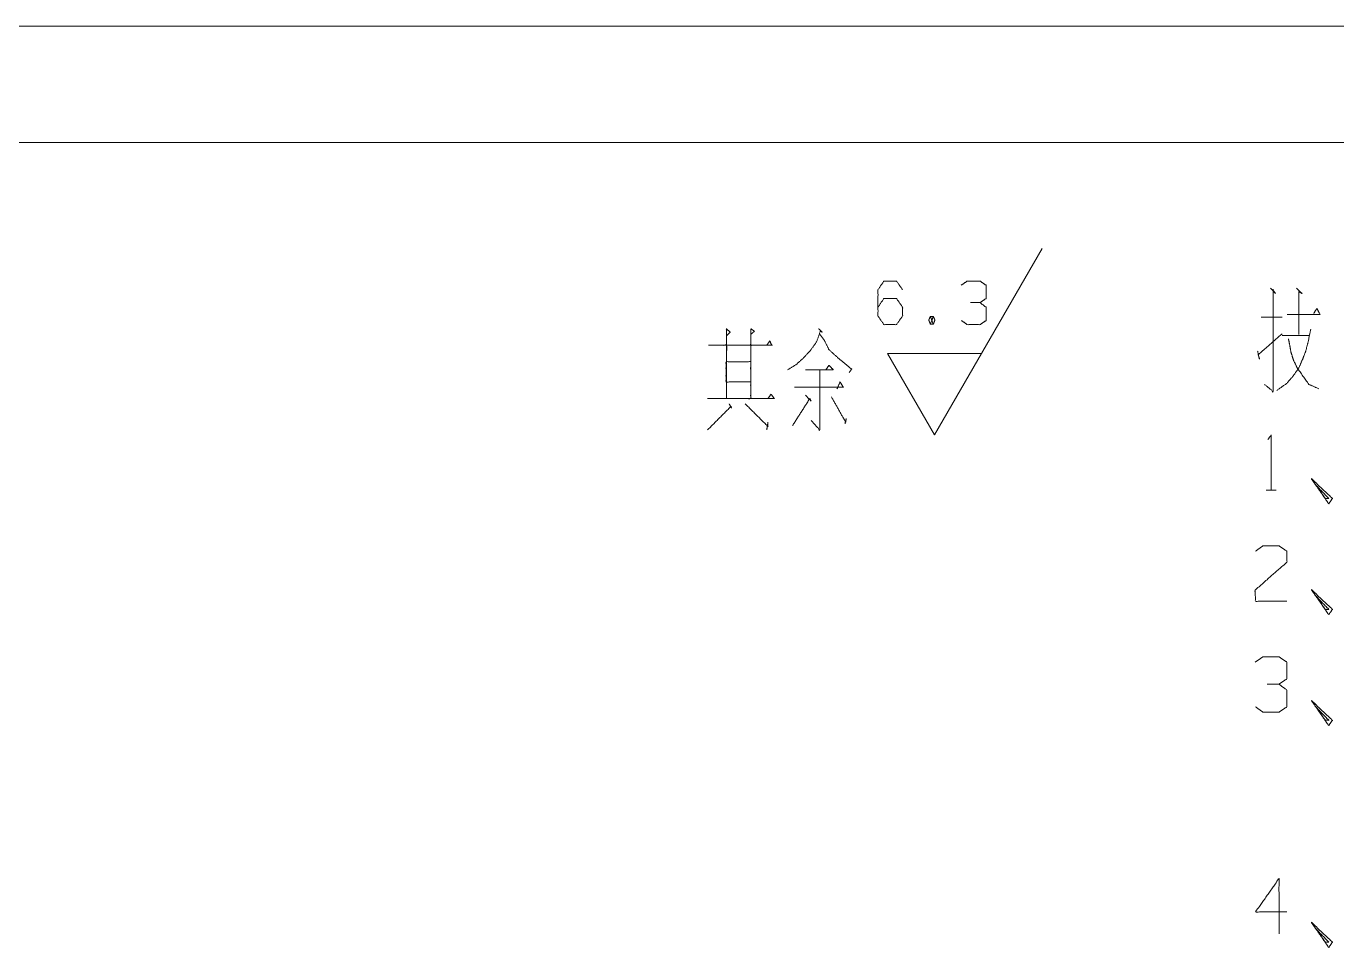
# Model space of a CAD drawing. Header units: millimetres. Extents: x 2210 to 79821, y -19430 to 2344.
# Drawn here: x 10315.6 to 10371.9, y 1750.3 to 1789.8 of the extents above; entities that cross this region are included whole.
import ezdxf

# ---------------------------------------------------------------- set-up
doc = ezdxf.new("R2010")
doc.units = ezdxf.units.MM
doc.layers.add('101', color=7, linetype='Continuous', true_color=0xffffff)

msp = doc.modelspace()

# ---------------------------------------------------------------- linework, layer by layer
at = {"layer": '101', "color": 133, "linetype": 'Continuous', "lineweight": 18}
for p, q in [((10429.385, 1789.822), (10009.385, 1789.822)), ((10424.385, 1784.822), (10034.385, 1784.822))]:
    msp.add_line(p, q, dxfattribs=at)
at = {"layer": '101', "color": 43, "linetype": 'Continuous', "lineweight": 18}
for p, q in [((10354.649, 1772.273), (10359.265, 1780.273)), ((10354.469, 1777.363), (10354.594, 1777.028)), ((10354.649, 1772.273), (10352.63, 1775.773)), ((10352.63, 1775.773), (10356.669, 1775.773))]:
    msp.add_line(p, q, dxfattribs=at)
at = {"layer": '101', "color": 72, "linetype": 'Continuous', "lineweight": 18}
for p, q in [((10368.68, 1777.332), (10369.582, 1777.332)), ((10369.582, 1776.545), (10370.722, 1776.545)), ((10368.893, 1769.895), (10369.317, 1769.895))]:
    msp.add_line(p, q, dxfattribs=at)
at = {"layer": '101', "color": 43, "linetype": 'Continuous', "lineweight": 18}
for points, knots in [([(10352.217, 1777.756), (10352.468, 1778.13), (10353.011, 1778.13), (10353.275, 1777.756), (10353.275, 1777.382), (10353.011, 1777.008), (10352.468, 1777.008), (10352.217, 1777.382), (10352.217, 1778.504), (10352.468, 1778.878), (10353.011, 1778.878), (10353.275, 1778.504)], [0, 0, 0.076963, 0.169763, 0.248074, 0.312018, 0.39033, 0.48313, 0.560092, 0.751926, 0.828889, 0.921689, 1, 1]), ([(10356.596, 1777.953), (10356.86, 1778.13), (10356.86, 1778.701), (10356.596, 1778.878), (10356.053, 1778.878), (10355.788, 1778.701)], [0, 0, 0.153872, 0.429849, 0.583721, 0.846128, 1, 1]), ([(10355.802, 1777.186), (10356.053, 1777.008), (10356.596, 1777.008), (10356.86, 1777.186), (10356.86, 1777.756), (10356.596, 1777.953), (10356.192, 1777.953)], [0, 0, 0.12412, 0.343693, 0.472448, 0.703377, 0.836727, 1, 1]), ([(10354.469, 1777.028), (10354.594, 1777.028), (10354.664, 1777.205), (10354.594, 1777.363), (10354.469, 1777.363), (10354.399, 1777.205), (10354.469, 1777.028), (10354.594, 1777.363)], [0, 0, 0.093983, 0.236792, 0.365957, 0.45994, 0.589105, 0.731914, 1, 1])]:
    msp.add_open_spline(points, degree=1, knots=knots, dxfattribs=at)
at = {"layer": '101', "color": 72, "linetype": 'Continuous', "lineweight": 18}
for points, knots in [([(10369.078, 1778.57), (10369.29, 1778.345), (10369.184, 1778.495), (10369.184, 1774.145), (10368.813, 1774.445)], [0, 0, 0.058118, 0.092647, 0.91029, 1, 1]), ([(10370.192, 1778.57), (10370.43, 1778.345), (10370.298, 1778.42), (10370.298, 1776.582)], [0, 0, 0.141491, 0.207199, 1, 1]), ([(10369.794, 1777.445), (10371.199, 1777.445), (10371.067, 1777.707), (10370.934, 1777.482)], [0, 0, 0.716766, 0.866775, 1, 1]), ([(10345.689, 1776.835), (10345.875, 1776.685), (10345.716, 1776.535), (10345.716, 1776.835), (10345.716, 1773.835), (10345.716, 1776.123), (10344.947, 1776.123), (10347.678, 1776.123), (10346.75, 1776.123), (10346.75, 1776.798), (10346.75, 1773.835), (10346.75, 1775.41), (10345.689, 1775.41), (10345.689, 1774.548), (10346.75, 1774.548), (10346.75, 1773.835), (10344.894, 1773.835), (10347.757, 1773.835), (10347.625, 1774.023), (10347.492, 1773.835)], [0, 0, 0.009717, 0.01862, 0.030836, 0.152989, 0.24613, 0.277436, 0.388627, 0.426411, 0.453896, 0.574522, 0.638652, 0.681834, 0.716953, 0.760134, 0.789145, 0.864711, 0.9813, 0.99065, 1, 1]), ([(10346.776, 1776.61), (10346.909, 1776.723), (10346.75, 1776.835)], [0, 0, 0.471535, 1, 1]), ([(10349.661, 1776.835), (10349.82, 1776.685), (10349.74, 1776.723), (10349.581, 1776.273), (10349.316, 1775.898), (10348.998, 1775.56), (10348.706, 1775.298), (10348.335, 1775.073)], [0, 0, 0.086309, 0.12102, 0.309421, 0.490705, 0.673783, 0.828666, 1, 1]), ([(10349.714, 1776.61), (10349.926, 1776.31), (10350.111, 1775.935), (10350.483, 1775.598), (10350.933, 1775.223), (10351.066, 1775.11), (10351.092, 1775.11), (10350.986, 1774.96)], [0, 0, 0.16272, 0.348027, 0.570218, 0.82989, 0.906889, 0.918635, 1, 1]), ([(10368.521, 1775.87), (10368.601, 1775.532), (10368.548, 1775.72), (10369.582, 1776.62)], [0, 0, 0.181317, 0.283209, 1, 1]), ([(10370.801, 1776.807), (10370.695, 1776.282), (10370.589, 1775.87), (10370.457, 1775.532), (10370.298, 1775.157), (10370.033, 1774.782), (10369.768, 1774.482), (10369.343, 1774.182)], [0, 0, 0.172184, 0.309106, 0.425674, 0.556623, 0.704264, 0.832969, 1, 1]), ([(10347.439, 1776.123), (10347.572, 1776.31), (10347.651, 1776.123)], [0, 0, 0.529971, 1, 1]), ([(10369.847, 1776.395), (10369.9, 1776.132), (10369.953, 1775.832), (10370.059, 1775.495), (10370.218, 1775.157), (10370.722, 1774.445), (10371.146, 1774.257)], [0, 0, 0.101602, 0.217186, 0.35141, 0.492967, 0.824037, 1, 1]), ([(10349.104, 1775.073), (10350.297, 1775.073), (10350.111, 1775.26), (10349.979, 1775.073)], [0, 0, 0.707431, 0.863851, 1, 1]), ([(10349.714, 1775.073), (10349.714, 1772.485), (10349.343, 1772.898)], [0, 0, 0.823415, 1, 1]), ([(10348.627, 1774.323), (10350.721, 1774.323), (10350.589, 1774.548), (10350.456, 1774.248)], [0, 0, 0.780475, 0.877786, 1, 1]), ([(10349.104, 1773.985), (10349.343, 1773.723), (10349.29, 1773.835), (10348.547, 1772.673)], [0, 0, 0.190889, 0.257814, 1, 1]), ([(10350.217, 1773.91), (10350.827, 1772.823), (10350.854, 1772.973), (10350.801, 1772.748)], [0, 0, 0.764772, 0.858208, 1, 1]), ([(10345.822, 1773.61), (10345.928, 1773.423), (10345.901, 1773.498), (10344.894, 1772.485)], [0, 0, 0.125001, 0.171159, 1, 1]), ([(10346.511, 1773.61), (10347.492, 1772.635), (10347.492, 1772.823), (10347.439, 1772.485)], [0, 0, 0.723289, 0.821343, 1, 1]), ([(10368.963, 1772.07), (10369.105, 1772.27), (10369.105, 1769.895)], [0, 0, 0.093484, 1, 1]), ([(10370.975, 1770.17), (10371.576, 1769.545), (10371.434, 1769.545), (10370.833, 1770.395), (10371.576, 1769.32), (10371.735, 1769.545), (10370.833, 1770.395)], [0, 0, 0.178025, 0.207055, 0.420794, 0.689031, 0.745609, 1, 1]), ([(10368.433, 1767.282), (10368.751, 1767.507), (10369.441, 1767.507), (10369.776, 1767.282), (10369.776, 1766.807), (10368.415, 1765.607), (10368.433, 1765.132), (10369.776, 1765.132)], [0, 0, 0.069695, 0.19298, 0.265275, 0.350227, 0.674741, 0.759751, 1, 1]), ([(10370.975, 1765.407), (10371.576, 1764.782), (10371.434, 1764.782), (10370.833, 1765.632), (10371.576, 1764.557), (10371.735, 1764.782), (10370.833, 1765.632)], [0, 0, 0.178025, 0.207055, 0.420794, 0.689031, 0.745609, 1, 1]), ([(10369.441, 1761.57), (10369.776, 1761.795), (10369.776, 1762.52), (10369.441, 1762.745), (10368.751, 1762.745), (10368.415, 1762.52)], [0, 0, 0.153873, 0.429854, 0.583727, 0.846127, 1, 1]), ([(10368.433, 1760.595), (10368.751, 1760.37), (10369.441, 1760.37), (10369.776, 1760.595), (10369.776, 1761.32), (10369.441, 1761.57), (10368.928, 1761.57)], [0, 0, 0.124124, 0.343691, 0.472446, 0.703377, 0.836727, 1, 1]), ([(10370.975, 1760.645), (10371.576, 1760.02), (10371.434, 1760.02), (10370.833, 1760.87), (10371.576, 1759.795), (10371.735, 1760.02), (10370.833, 1760.87)], [0, 0, 0.178025, 0.207055, 0.420794, 0.689031, 0.745609, 1, 1]), ([(10369.776, 1751.795), (10368.433, 1751.795), (10369.441, 1753.22), (10369.441, 1750.845)], [0, 0, 0.24587, 0.565296, 1, 1]), ([(10370.975, 1751.12), (10371.576, 1750.495), (10371.434, 1750.495), (10370.833, 1751.345), (10371.576, 1750.27), (10371.735, 1750.495), (10370.833, 1751.345)], [0, 0, 0.178025, 0.207055, 0.420794, 0.689031, 0.745609, 1, 1])]:
    msp.add_open_spline(points, degree=1, knots=knots, dxfattribs=at)

doc.saveas('drawing.dxf')
